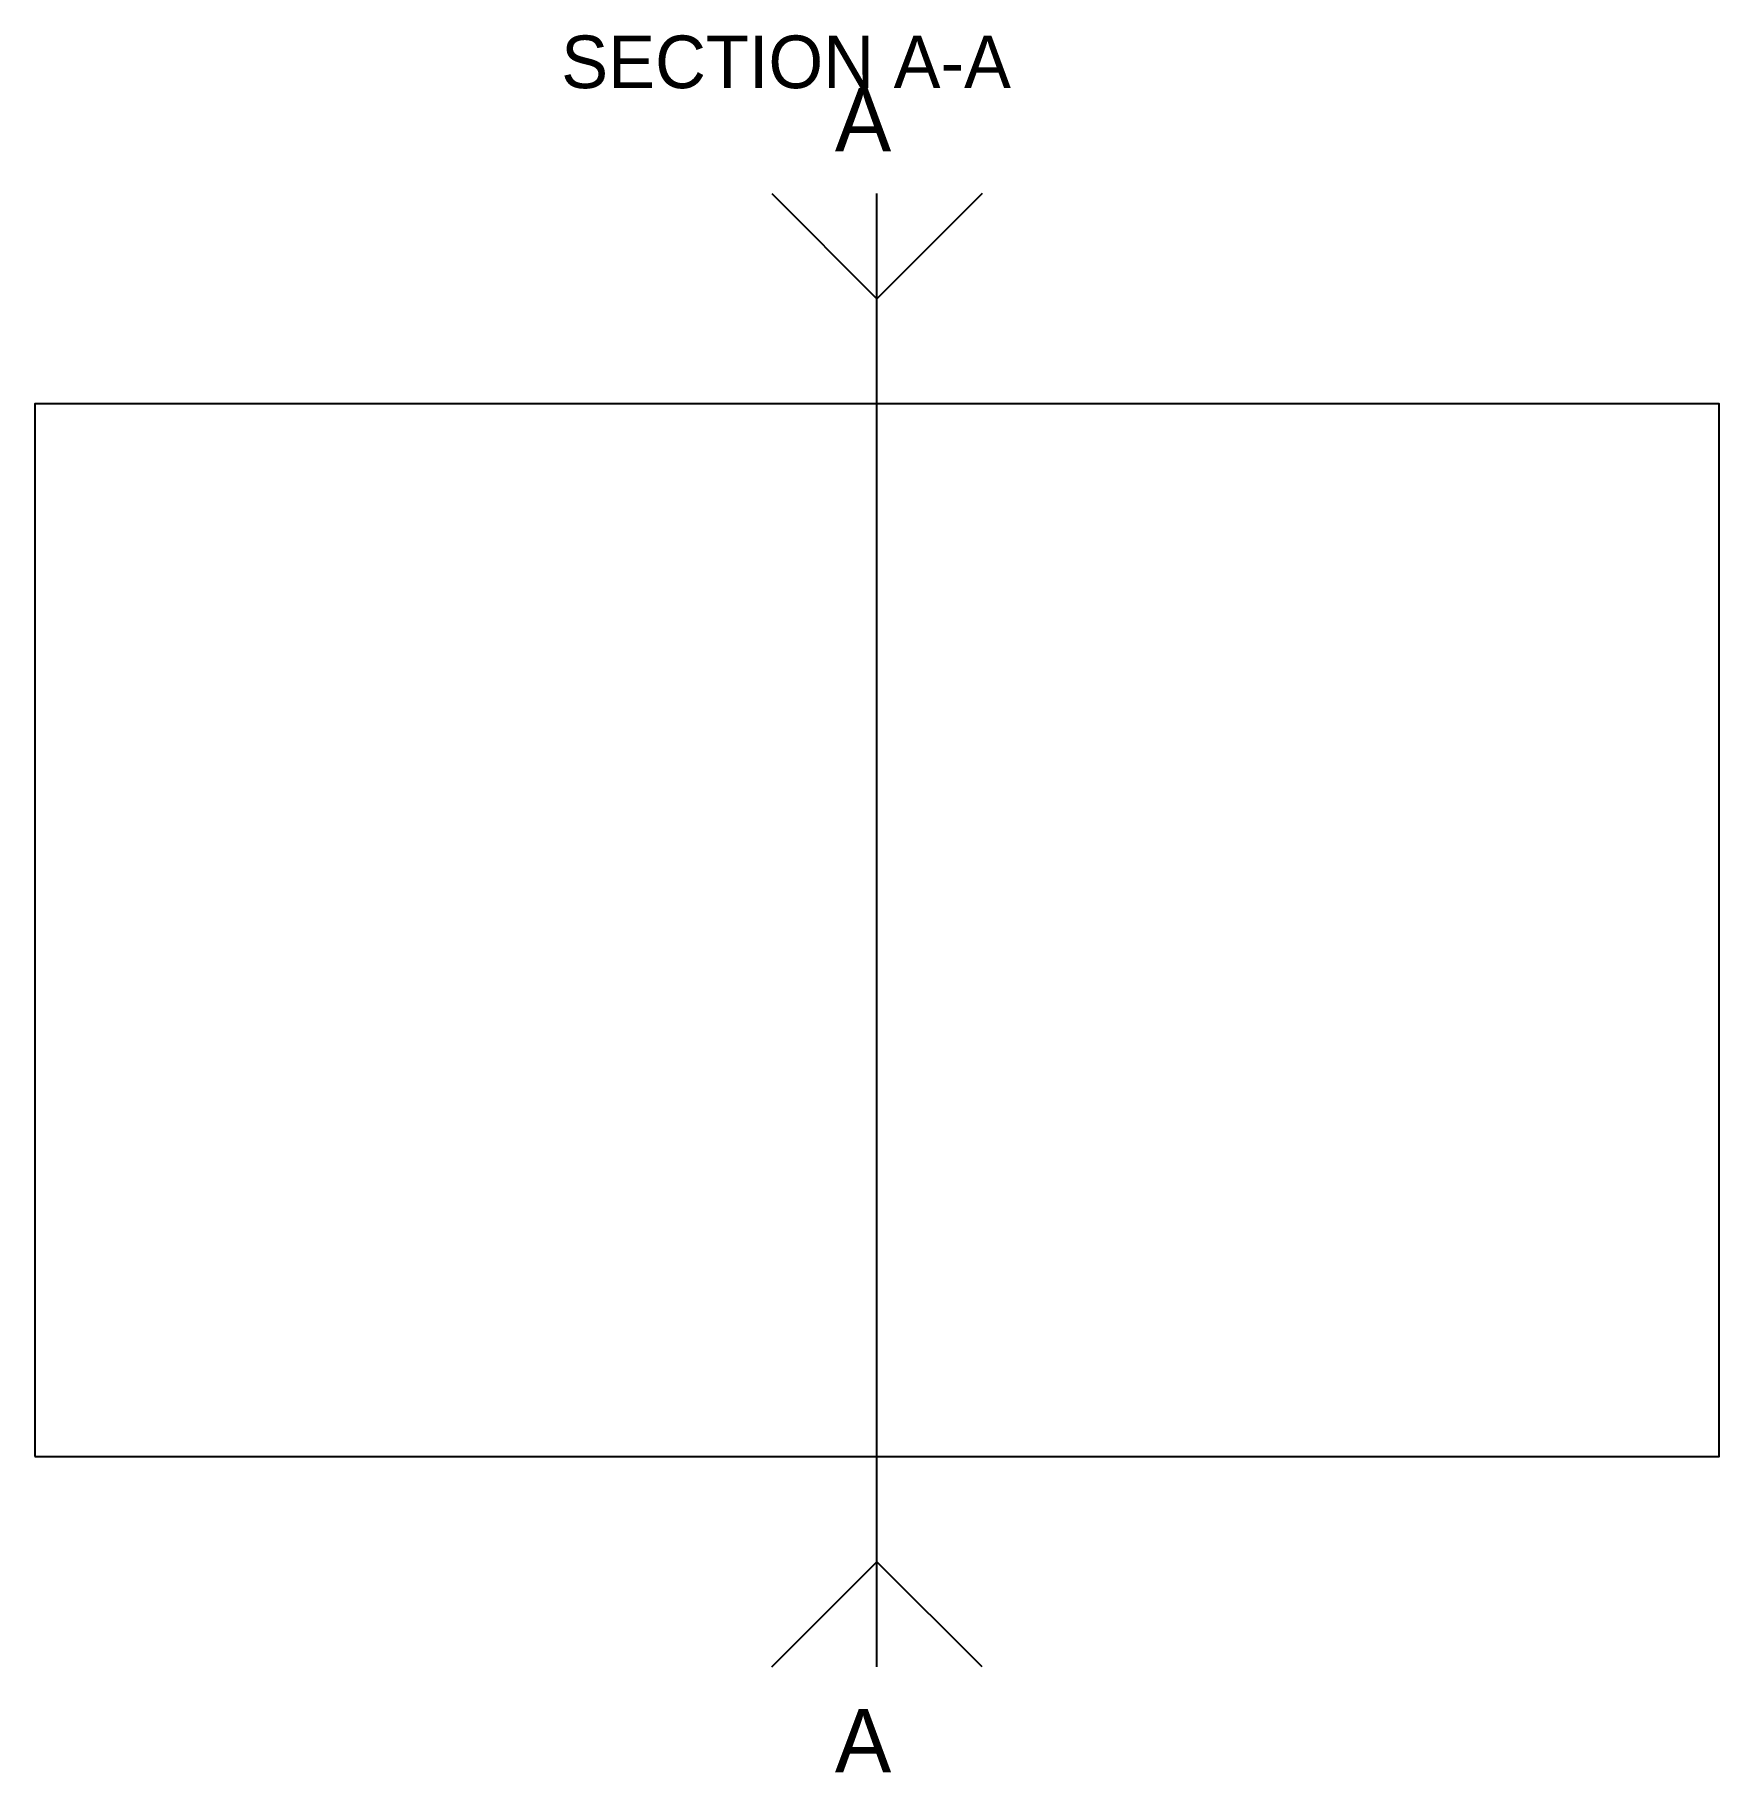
# Model space of a CAD drawing. Header units: metres. Extents: x 10 to 90, y -5 to 77.5.
import ezdxf

# ---------------------------------------------------------------- set-up
doc = ezdxf.new("R2010")
doc.units = ezdxf.units.M
doc.layers.add('CUTTING_PLANE', color=1, linetype='Continuous')

msp = doc.modelspace()

# ---------------------------------------------------------------- linework, layer by layer
for p, q in [((45, 70), (50, 65)), ((55, 70), (50, 65)), ((45, 0), (50, 5)), ((55, 0), (50, 5))]:
    msp.add_line(p, q)
msp.add_lwpolyline([(10, 10), (90, 10), (90, 60), (10, 60), (10, 10)])
at = {"layer": 'CUTTING_PLANE'}
msp.add_line((50, 0), (50, 70), dxfattribs=at)

# ---------------------------------------------------------------- texts
for s, height, p in [('SECTION A-A', 2.5, (35, 75)), ('A', 3, (48, 72)), ('A', 3, (48, -5))]:
    msp.add_text(s, height=height).set_placement(p)

doc.saveas('drawing.dxf')
